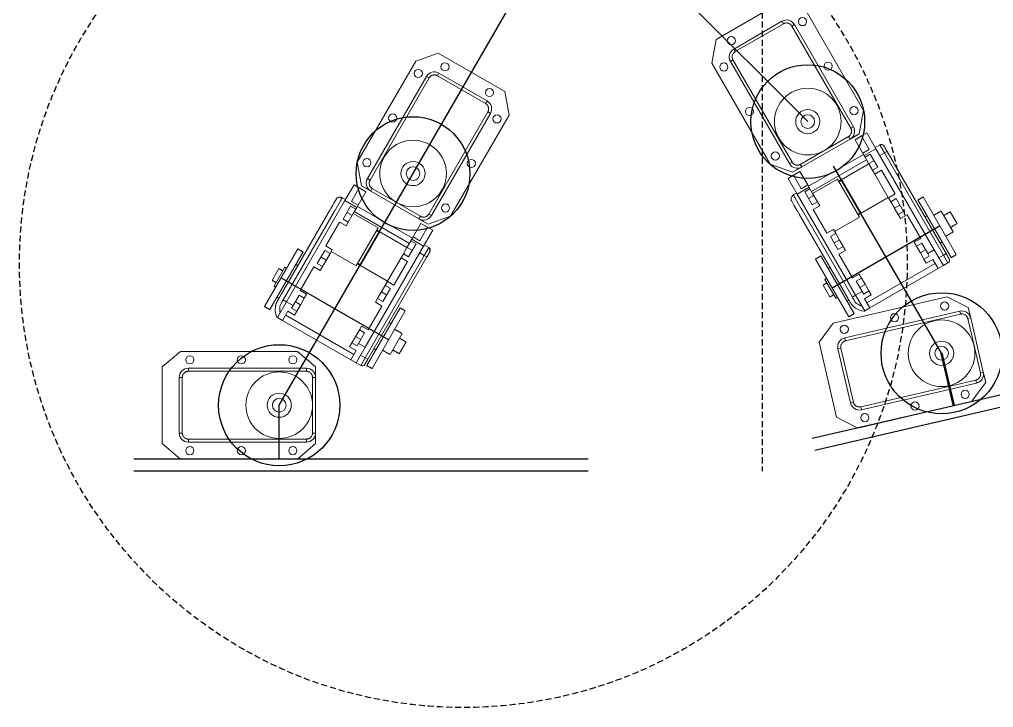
# Model space of a CAD drawing. Header units: millimetres. Extents: x 2045 to 5131, y -377 to 2192.
# Drawn here: x 2492.1 to 2813.7, y 508.5 to 735.9 of the extents above; entities that cross this region are included whole.
import ezdxf

# ---------------------------------------------------------------- set-up
doc = ezdxf.new("R2010")
doc.units = ezdxf.units.MM
doc.linetypes.add('ACISOTGL', pattern=[3, 2, -1])
doc.layers.add('Construction', color=1, linetype='ACISOTGL', lineweight=25)
doc.layers.add('Shoulder', color=5, linetype='Continuous', lineweight=50)
doc.layers.add('Legs', color=7, linetype='Continuous')
doc.layers.add('RX-28', color=7, linetype='Continuous')

msp = doc.modelspace()

# ---------------------------------------------------------------- linework, layer by layer
at = {"layer": 'Construction'}
msp.add_line((2737.317, 1083.212), (2737.317, 586.636), dxfattribs=at)
at = {"layer": 'Construction', "linetype": 'ByBlock'}
msp.add_line((2676.029, 778.523), (2752.396, 702.156), dxfattribs=at)
at = {"layer": 'Construction'}
msp.add_circle((2638.643, 655.126), 146.589, dxfattribs=at)
at = {"layer": 'Legs', "color": 1}
for p, q in [((2577.829, 608.436), (2677.029, 780.255)), ((2796.596, 625.599), (2760.889, 687.446)), ((2760.443, 647.219), (2795.95, 667.719)), ((2578.475, 650.555), (2613.982, 630.055)), ((2899.978, 631.346), (2753.87, 597.397)), ((2900.884, 627.449), (2754.776, 593.501)), ((2577.829, 590.636), (2577.829, 608.436)), ((2679.829, 590.636), (2529.829, 590.636)), ((2679.829, 586.636), (2529.829, 586.636))]:
    msp.add_line(p, q, dxfattribs=at)
at = {"layer": 'Legs', "color": 7, "linetype": 'Continuous', "lineweight": 15}
for p, q in [((2744.095, 741.934), (2722.098, 729.234)), ((2770.812, 705.859), (2751.512, 739.288)), ((2743.864, 735.334), (2727.929, 726.134)), ((2744.364, 734.468), (2728.429, 725.268)), ((2744.364, 734.468), (2743.864, 735.334)), ((2747.096, 733.736), (2747.962, 734.236)), ((2766.596, 699.961), (2747.096, 733.736)), ((2767.462, 700.461), (2747.962, 734.236)), ((2722.098, 729.234), (2720.681, 721.488)), ((2630.33, 724.771), (2622.914, 722.125)), ((2652.327, 712.071), (2630.33, 724.771)), ((2728.429, 725.268), (2727.929, 726.134)), ((2622.914, 722.125), (2603.614, 688.696)), ((2720.681, 721.488), (2739.981, 688.059)), ((2727.697, 722.536), (2726.831, 722.036)), ((2726.831, 722.036), (2746.331, 688.261)), ((2727.697, 722.536), (2747.197, 688.761)), ((2630.061, 717.305), (2630.561, 718.171)), ((2646.496, 708.971), (2630.561, 718.171)), ((2626.463, 717.073), (2606.963, 683.298)), ((2627.329, 716.573), (2607.829, 682.798)), ((2627.329, 716.573), (2626.463, 717.073)), ((2645.996, 708.105), (2630.061, 717.305)), ((2653.744, 704.325), (2652.327, 712.071)), ((2645.996, 708.105), (2646.496, 708.971)), ((2627.228, 671.598), (2646.728, 705.373)), ((2628.094, 671.098), (2647.594, 704.873)), ((2646.728, 705.373), (2647.594, 704.873)), ((2769.395, 698.113), (2770.812, 705.859)), ((2634.444, 670.896), (2653.744, 704.325)), ((2769.395, 698.113), (2766.364, 696.363)), ((2766.596, 699.961), (2767.462, 700.461)), ((2769.395, 698.113), (2767.23, 696.863)), ((2771.887, 698.397), (2770.155, 697.397)), ((2771.887, 698.397), (2774.887, 693.201)), ((2749.929, 688.029), (2765.864, 697.229)), ((2750.429, 687.163), (2766.364, 696.363)), ((2765.864, 697.229), (2766.364, 696.363)), ((2767.99, 696.147), (2770.155, 697.397)), ((2767.99, 696.147), (2770.155, 697.397)), ((2767.99, 696.147), (2769.722, 697.147)), ((2767.99, 696.147), (2769.722, 697.147)), ((2767.99, 696.147), (2770.552, 691.709)), ((2770.155, 697.397), (2772.717, 692.959)), ((2772.717, 692.959), (2770.552, 691.709)), ((2770.552, 691.709), (2770.99, 690.951)), ((2774.887, 693.201), (2770.99, 690.951)), ((2776.202, 694.423), (2774.687, 693.548)), ((2774.887, 693.201), (2794.187, 659.773)), ((2777.702, 691.824), (2776.187, 690.949)), ((2776.202, 694.423), (2777.702, 691.824)), ((2778.568, 692.324), (2777.702, 691.824)), ((2777.702, 691.824), (2797.202, 658.049)), ((2778.568, 692.324), (2798.068, 658.549)), ((2603.614, 688.696), (2605.03, 680.95)), ((2747.197, 688.761), (2746.331, 688.261)), ((2752.603, 680.798), (2770.79, 691.298)), ((2753.603, 679.065), (2771.79, 689.565)), ((2770.99, 690.951), (2771.302, 690.41)), ((2771.302, 690.41), (2773.034, 691.41)), ((2772.49, 688.353), (2771.302, 690.41)), ((2772.54, 688.266), (2774.272, 689.266)), ((2773.034, 691.41), (2775.509, 687.123)), ((2739.981, 688.059), (2747.398, 685.413)), ((2750.429, 687.163), (2747.398, 685.413)), ((2749.563, 686.663), (2747.398, 685.413)), ((2749.803, 685.647), (2747.638, 684.397)), ((2749.803, 685.647), (2747.638, 684.397)), ((2749.803, 685.647), (2748.071, 684.647)), ((2749.803, 685.647), (2748.071, 684.647)), ((2749.803, 685.647), (2752.366, 681.209)), ((2750.429, 687.163), (2749.929, 688.029)), ((2762.63, 682.43), (2772.59, 688.18)), ((2772.59, 688.18), (2772.49, 688.353)), ((2772.59, 688.18), (2773.777, 686.123)), ((2775.509, 687.123), (2773.777, 686.123)), ((2773.777, 686.123), (2774.527, 684.824)), ((2774.527, 684.824), (2776.692, 686.074)), ((2776.692, 686.074), (2781.217, 678.236)), ((2607.829, 682.798), (2606.963, 683.298)), ((2745.906, 683.397), (2747.638, 684.397)), ((2745.906, 683.397), (2748.906, 678.201)), ((2747.638, 684.397), (2750.201, 679.959)), ((2762.205, 683.166), (2753.978, 678.416)), ((2769.455, 670.609), (2762.205, 683.166)), ((2763.721, 682.84), (2762.725, 682.265)), ((2769.931, 672.084), (2763.721, 682.84)), ((2774.527, 684.824), (2778.99, 677.095)), ((2602.538, 681.234), (2599.538, 676.038)), ((2604.271, 680.234), (2601.708, 675.796)), ((2602.538, 681.234), (2604.271, 680.234)), ((2606.436, 678.984), (2603.873, 674.546)), ((2606.436, 678.984), (2604.271, 680.234)), ((2606.436, 678.984), (2604.271, 680.234)), ((2606.436, 678.984), (2604.704, 679.984)), ((2606.436, 678.984), (2604.704, 679.984)), ((2608.061, 679.2), (2605.03, 680.95)), ((2607.195, 679.7), (2605.03, 680.95)), ((2608.061, 679.2), (2608.561, 680.066)), ((2608.061, 679.2), (2623.996, 670)), ((2608.561, 680.066), (2624.496, 670.866)), ((2748.906, 678.201), (2752.803, 680.451)), ((2750.201, 679.959), (2752.366, 681.209)), ((2753.116, 679.91), (2751.384, 678.91)), ((2751.384, 678.91), (2753.859, 674.623)), ((2752.366, 681.209), (2752.803, 680.451)), ((2752.803, 680.451), (2753.116, 679.91)), ((2753.978, 678.416), (2753.116, 679.91)), ((2599.538, 676.038), (2580.238, 642.609)), ((2596.606, 676.459), (2595.857, 675.161)), ((2597.156, 674.411), (2598.156, 676.143)), ((2598.656, 677.009), (2599.738, 676.384)), ((2599.538, 676.038), (2603.436, 673.788)), ((2601.708, 675.796), (2603.873, 674.546)), ((2747.075, 675.873), (2747.824, 674.574)), ((2747.623, 677.923), (2748.706, 678.548)), ((2749.123, 675.324), (2748.124, 677.057)), ((2748.906, 678.201), (2768.206, 644.773)), ((2752.621, 676.766), (2754.353, 677.766)), ((2753.859, 674.623), (2755.591, 675.623)), ((2753.978, 678.416), (2755.591, 675.623)), ((2755.591, 675.623), (2756.341, 674.324)), ((2778.99, 677.095), (2769.03, 671.345)), ((2781.217, 678.236), (2779.052, 676.986)), ((2779.052, 676.986), (2779.802, 675.687)), ((2779.802, 675.687), (2781.534, 676.687)), ((2779.802, 675.687), (2780.99, 673.631)), ((2781.534, 676.687), (2784.009, 672.401)), ((2788.718, 676.245), (2799.718, 657.192)), ((2801.45, 658.192), (2790.45, 677.245)), ((2596.156, 672.679), (2597.156, 674.411)), ((2601.391, 674.247), (2598.916, 669.96)), ((2603.123, 673.247), (2601.391, 674.247)), ((2602.261, 671.753), (2603.123, 673.247)), ((2602.636, 672.402), (2620.822, 661.902)), ((2603.436, 673.788), (2603.123, 673.247)), ((2603.873, 674.546), (2603.436, 673.788)), ((2603.636, 674.134), (2621.822, 663.634)), ((2750.123, 673.592), (2749.123, 675.324)), ((2750.624, 672.726), (2767.123, 644.148)), ((2756.341, 674.324), (2754.176, 673.074)), ((2754.176, 673.074), (2758.701, 665.236)), ((2781.09, 673.457), (2780.99, 673.631)), ((2781.04, 673.544), (2782.772, 674.544)), ((2781.09, 673.457), (2782.277, 671.401)), ((2784.009, 672.401), (2782.277, 671.401)), ((2800.418, 665.68), (2796.418, 672.608)), ((2801.708, 668.445), (2799.458, 672.342)), ((2594.106, 672.129), (2578.107, 644.418)), ((2595.656, 671.813), (2579.156, 643.234)), ((2598.916, 669.96), (2600.648, 668.96)), ((2600.154, 672.103), (2601.886, 671.103)), ((2602.261, 671.753), (2600.648, 668.96)), ((2610.488, 667.003), (2602.261, 671.753)), ((2624.496, 670.866), (2623.996, 670)), ((2627.027, 668.25), (2623.996, 670)), ((2627.027, 668.25), (2624.862, 669.5)), ((2627.027, 668.25), (2634.444, 670.896)), ((2627.228, 671.598), (2628.094, 671.098)), ((2749.575, 671.542), (2765.574, 643.831)), ((2769.455, 670.609), (2761.228, 665.859)), ((2769.931, 672.084), (2768.935, 671.509)), ((2782.277, 671.401), (2783.027, 670.102)), ((2783.027, 670.102), (2785.192, 671.352)), ((2785.192, 671.352), (2789.717, 663.514)), ((2597.733, 668.911), (2593.208, 661.073)), ((2599.898, 667.661), (2597.733, 668.911)), ((2600.648, 668.96), (2599.898, 667.661)), ((2603.238, 654.445), (2610.488, 667.003)), ((2610.964, 665.527), (2609.968, 666.102)), ((2610.063, 666.267), (2620.022, 660.517)), ((2624.622, 668.484), (2622.06, 664.046)), ((2626.787, 667.234), (2624.225, 662.796)), ((2624.622, 668.484), (2626.787, 667.234)), ((2624.622, 668.484), (2626.354, 667.484)), ((2624.622, 668.484), (2626.787, 667.234)), ((2624.622, 668.484), (2626.354, 667.484)), ((2628.519, 666.234), (2625.519, 661.038)), ((2628.519, 666.234), (2626.787, 667.234)), ((2758.701, 665.236), (2760.866, 666.486)), ((2760.866, 666.486), (2761.616, 665.187)), ((2604.754, 654.771), (2610.964, 665.527)), ((2620.122, 660.69), (2621.31, 662.747)), ((2621.622, 663.288), (2621.31, 662.747)), ((2621.31, 662.747), (2623.042, 661.747)), ((2622.06, 664.046), (2621.622, 663.288)), ((2625.519, 661.038), (2621.622, 663.288)), ((2624.225, 662.796), (2622.06, 664.046)), ((2761.616, 665.187), (2759.884, 664.187)), ((2759.884, 664.187), (2762.359, 659.901)), ((2762.853, 663.044), (2761.121, 662.044)), ((2761.616, 665.187), (2762.803, 663.131)), ((2762.803, 663.131), (2762.903, 662.957)), ((2762.903, 662.957), (2764.091, 660.901)), ((2789.717, 663.514), (2787.552, 662.264)), ((2572.975, 641.029), (2583.975, 660.082)), ((2592.891, 659.524), (2590.416, 655.237)), ((2594.623, 658.524), (2592.891, 659.524)), ((2593.208, 661.073), (2595.373, 659.823)), ((2595.373, 659.823), (2594.623, 658.524)), ((2625.519, 661.038), (2606.219, 627.609)), ((2620.022, 660.516), (2618.835, 658.46)), ((2620.022, 660.517), (2620.122, 660.69)), ((2620.072, 660.603), (2621.804, 659.603)), ((2623.042, 661.747), (2620.567, 657.46)), ((2627.235, 660.509), (2625.719, 661.384)), ((2627.235, 660.509), (2625.735, 657.911)), ((2762.359, 659.901), (2764.091, 660.901)), ((2764.841, 659.602), (2762.676, 658.352)), ((2764.091, 660.901), (2764.841, 659.602)), ((2787.552, 662.264), (2788.302, 660.965)), ((2788.302, 660.965), (2790.034, 661.965)), ((2788.302, 660.965), (2789.49, 658.908)), ((2789.54, 658.822), (2791.272, 659.822)), ((2790.034, 661.965), (2792.022, 658.523)), ((2794.187, 659.773), (2792.022, 658.523)), ((2794.187, 659.773), (2797.187, 654.576)), ((2585.707, 659.082), (2574.707, 640.029)), ((2593.386, 656.381), (2591.654, 657.381)), ((2593.335, 656.294), (2592.148, 654.237)), ((2593.436, 656.468), (2593.335, 656.294)), ((2594.623, 658.524), (2593.436, 656.468)), ((2603.238, 654.445), (2595.011, 659.195)), ((2625.735, 657.911), (2606.235, 624.136)), ((2626.601, 657.411), (2607.101, 623.636)), ((2618.085, 657.161), (2613.622, 649.431)), ((2618.835, 658.46), (2618.085, 657.161)), ((2618.085, 657.161), (2620.25, 655.911)), ((2620.567, 657.46), (2618.835, 658.46)), ((2625.735, 657.911), (2624.219, 658.786)), ((2626.601, 657.411), (2625.735, 657.911)), ((2765.943, 637.692), (2754.943, 656.745)), ((2756.675, 657.745), (2767.675, 638.692)), ((2762.676, 658.352), (2767.201, 650.514)), ((2789.59, 658.735), (2789.49, 658.908)), ((2789.59, 658.735), (2790.777, 656.678)), ((2792.509, 657.678), (2790.777, 656.678)), ((2790.777, 656.678), (2791.527, 655.379)), ((2791.527, 655.379), (2793.692, 656.629)), ((2792.509, 657.678), (2792.022, 658.523)), ((2793.692, 656.629), (2795.455, 653.576)), ((2797.202, 658.049), (2795.687, 657.174)), ((2798.068, 658.549), (2797.202, 658.049)), ((2797.202, 658.049), (2798.702, 655.451)), ((2575.488, 649.682), (2577.738, 653.579)), ((2576.112, 647.763), (2579.712, 653.998)), ((2589.233, 654.188), (2584.708, 646.351)), ((2591.398, 652.938), (2589.233, 654.188)), ((2590.416, 655.237), (2592.148, 654.237)), ((2592.148, 654.237), (2591.398, 652.938)), ((2613.622, 649.431), (2603.663, 655.181)), ((2604.754, 654.771), (2603.758, 655.346)), ((2620.25, 655.911), (2615.725, 648.073)), ((2794.455, 655.308), (2771.938, 642.308)), ((2795.455, 653.576), (2772.938, 640.576)), ((2797.187, 654.576), (2795.455, 653.576)), ((2797.187, 654.576), (2798.702, 655.451)), ((2761.68, 643.776), (2758.08, 650.011)), ((2767.201, 650.514), (2769.366, 651.764)), ((2770.116, 650.465), (2768.384, 649.465)), ((2769.366, 651.764), (2770.116, 650.465)), ((2770.116, 650.465), (2771.303, 648.408)), ((2612.81, 648.024), (2611.622, 645.968)), ((2614.542, 647.024), (2612.067, 642.737)), ((2613.56, 649.323), (2612.81, 648.024)), ((2612.81, 648.024), (2614.542, 647.024)), ((2615.725, 648.073), (2613.56, 649.323)), ((2759.706, 644.195), (2757.456, 648.092)), ((2768.384, 649.465), (2770.371, 646.023)), ((2771.353, 648.322), (2769.621, 647.322)), ((2771.303, 648.408), (2771.403, 648.235)), ((2771.403, 648.235), (2772.591, 646.178)), ((2584.391, 644.802), (2582.404, 641.359)), ((2586.123, 643.802), (2584.391, 644.802)), ((2584.708, 646.351), (2586.873, 645.101)), ((2586.123, 643.802), (2584.936, 641.745)), ((2586.873, 645.101), (2586.123, 643.802)), ((2610.335, 643.737), (2609.585, 642.438)), ((2611.522, 645.794), (2610.335, 643.737)), ((2612.067, 642.737), (2610.335, 643.737)), ((2611.522, 645.794), (2611.622, 645.968)), ((2611.572, 645.881), (2613.304, 644.881)), ((2760.814, 635.559), (2798.412, 644.295)), ((2767.123, 644.148), (2768.206, 644.773)), ((2768.206, 644.773), (2770.371, 646.023)), ((2768.206, 644.773), (2771.206, 639.576)), ((2770.859, 645.178), (2770.371, 646.023)), ((2770.859, 645.178), (2772.591, 646.178)), ((2773.341, 644.879), (2771.176, 643.629)), ((2771.176, 643.629), (2772.938, 640.576)), ((2772.591, 646.178), (2773.341, 644.879)), ((2798.412, 644.295), (2805.411, 640.685)), ((2580.238, 642.609), (2577.238, 637.413)), ((2578.227, 641.626), (2578.656, 642.368)), ((2579.156, 643.234), (2580.238, 642.609)), ((2580.238, 642.609), (2582.404, 641.359)), ((2581.916, 640.515), (2582.404, 641.359)), ((2581.916, 640.515), (2583.648, 639.515)), ((2584.886, 641.658), (2583.154, 642.658)), ((2584.835, 641.572), (2583.648, 639.515)), ((2584.936, 641.745), (2584.835, 641.572)), ((2617.75, 640.582), (2606.75, 621.529)), ((2611.75, 641.188), (2607.225, 633.351)), ((2609.585, 642.438), (2611.75, 641.188)), ((2768.052, 642.539), (2767.623, 643.281)), ((2772.938, 640.576), (2771.206, 639.576)), ((2806.203, 637.276), (2805.411, 640.685)), ((2805.977, 638.25), (2805.411, 640.685)), ((2578.971, 636.413), (2577.238, 637.413)), ((2580.733, 639.466), (2578.971, 636.413)), ((2602.487, 625.145), (2579.971, 638.145)), ((2582.898, 638.216), (2580.733, 639.466)), ((2583.648, 639.515), (2582.898, 638.216)), ((2608.482, 620.529), (2619.482, 639.582)), ((2764.614, 630.693), (2802.602, 639.519)), ((2764.84, 629.719), (2802.828, 638.545)), ((2802.828, 638.545), (2802.602, 639.519)), ((2806.203, 637.276), (2805.229, 637.05)), ((2805.229, 637.05), (2809.393, 619.127)), ((2806.203, 637.276), (2810.367, 619.354)), ((2601.487, 623.413), (2578.971, 636.413)), ((2605.06, 634.601), (2604.31, 633.302)), ((2607.225, 633.351), (2605.06, 634.601)), ((2756.124, 629.233), (2760.814, 635.559)), ((2603.022, 631.072), (2601.835, 629.015)), ((2603.022, 631.072), (2603.122, 631.245)), ((2603.072, 631.158), (2604.804, 630.158)), ((2604.31, 633.302), (2603.122, 631.245)), ((2606.042, 632.302), (2604.054, 628.859)), ((2604.31, 633.302), (2606.042, 632.302)), ((2614.451, 625.166), (2618.451, 632.095)), ((2764.84, 629.719), (2764.614, 630.693)), ((2601.835, 629.015), (2601.085, 627.716)), ((2601.085, 627.716), (2603.25, 626.466)), ((2603.567, 628.015), (2601.835, 629.015)), ((2606.219, 627.609), (2603.219, 622.413)), ((2603.567, 628.015), (2604.054, 628.859)), ((2606.219, 627.609), (2604.054, 628.859)), ((2617.491, 625.432), (2619.741, 629.329)), ((2761.872, 604.492), (2756.124, 629.233)), ((2763.345, 627.318), (2762.37, 627.092)), ((2767.509, 609.395), (2763.345, 627.318)), ((2539.229, 621.136), (2545.229, 626.236)), ((2545.229, 626.236), (2583.829, 626.236)), ((2583.829, 626.236), (2589.829, 621.136)), ((2603.25, 626.466), (2601.487, 623.413)), ((2606.235, 624.136), (2604.719, 625.011)), ((2606.235, 624.136), (2604.735, 621.538)), ((2607.101, 623.636), (2606.235, 624.136)), ((2766.535, 609.169), (2762.37, 627.092)), ((2539.229, 595.736), (2539.229, 621.136)), ((2589.829, 617.636), (2589.829, 621.136)), ((2589.829, 618.636), (2589.829, 621.136)), ((2603.219, 622.413), (2601.487, 623.413)), ((2603.219, 622.413), (2604.735, 621.538)), ((2544.829, 599.236), (2544.829, 617.636)), ((2545.829, 617.636), (2544.829, 617.636)), ((2545.829, 599.236), (2545.829, 617.636)), ((2547.829, 620.636), (2586.829, 620.636)), ((2547.829, 619.636), (2547.829, 620.636)), ((2547.829, 619.636), (2586.829, 619.636)), ((2586.829, 619.636), (2586.829, 620.636)), ((2588.829, 617.636), (2588.829, 599.236)), ((2589.829, 617.636), (2588.829, 617.636)), ((2589.829, 617.636), (2589.829, 599.236)), ((2809.393, 619.127), (2810.367, 619.354)), ((2811.159, 615.944), (2810.367, 619.354)), ((2811.159, 615.944), (2810.594, 618.379)), ((2807.898, 616.726), (2769.91, 607.9)), ((2808.124, 615.752), (2770.136, 606.926)), ((2811.159, 615.944), (2806.469, 609.619)), ((2807.898, 616.726), (2808.124, 615.752)), ((2767.509, 609.395), (2766.535, 609.169)), ((2806.469, 609.619), (2768.871, 600.883)), ((2769.91, 607.9), (2770.136, 606.926)), ((2768.871, 600.883), (2761.872, 604.492)), ((2545.829, 599.236), (2544.829, 599.236)), ((2588.829, 599.236), (2589.829, 599.236)), ((2589.829, 595.736), (2589.829, 599.236)), ((2545.229, 590.636), (2539.229, 595.736)), ((2586.829, 597.236), (2547.829, 597.236)), ((2547.829, 597.236), (2547.829, 596.236)), ((2586.829, 596.236), (2547.829, 596.236)), ((2589.829, 595.736), (2583.829, 590.636)), ((2586.829, 597.236), (2586.829, 596.236)), ((2589.829, 595.736), (2589.829, 598.236)), ((2583.829, 590.636), (2545.229, 590.636))]:
    msp.add_line(p, q, dxfattribs=at)
for centre, radius in [((2750.637, 735.203), 1.35), ((2727.135, 728.909), 1.35), ((2632.568, 720.246), 1.35), ((2724.656, 720.203), 1.35), ((2759.137, 720.481), 1.35), ((2623.788, 718.04), 1.35), ((2647.29, 711.746), 1.35), ((2752.396, 702.156), 11), ((2615.288, 703.318), 1.35), ((2733.156, 705.481), 1.35), ((2752.396, 702.156), 4), ((2767.637, 705.758), 1.35), ((2649.769, 703.04), 1.35), ((2752.396, 702.156), 2.25), ((2622.029, 684.992), 11), ((2741.656, 690.758), 1.35), ((2606.788, 688.595), 1.35), ((2622.029, 684.992), 4), ((2641.269, 688.318), 1.35), ((2622.029, 684.992), 2.25), ((2632.769, 673.595), 1.35), ((2797.585, 641.228), 1.35), ((2781.026, 637.381), 1.35), ((2764.467, 633.533), 1.35), ((2796.596, 625.599), 11), ((2796.596, 625.599), 4), ((2796.596, 625.599), 2.25), ((2548.329, 623.436), 1.35), ((2565.329, 623.436), 1.35), ((2582.329, 623.436), 1.35), ((2577.829, 608.436), 11), ((2577.829, 608.436), 4), ((2804.374, 612.007), 1.35), ((2577.829, 608.436), 2.25), ((2787.816, 608.159), 1.35), ((2771.257, 604.312), 1.35), ((2548.329, 593.436), 1.35), ((2565.329, 593.436), 1.35), ((2582.329, 593.436), 1.35)]:
    msp.add_circle(centre, radius, dxfattribs=at)
at = {"layer": 'Legs', "color": 1}
for centre in [(2796.596, 625.599), (2577.829, 608.436)]:
    msp.add_circle(centre, 20, dxfattribs=at)
at = {"layer": 'Legs', "color": 7, "linetype": 'Continuous', "lineweight": 15}
for centre, radius, start, end in [((2745.364, 732.736), 3, 30, 120), ((2729.429, 723.536), 3, 120, 210), ((2629.061, 715.573), 3, 60, 150), ((2644.996, 706.373), 3, 330, 60), ((2764.864, 698.961), 3, 300, 30), ((2748.929, 689.761), 3, 210, 300), ((2609.561, 681.798), 3, 150, 240), ((2625.496, 672.598), 3, 240, 330), ((2798.202, 656.317), 1, 300, 30.00001), ((2582.706, 640.03), 6.177, 175.31713, 204.04316), ((2771.674, 645.62), 6.177, 235.31713, 264.04316), ((2803.281, 636.597), 3, 13.08061, 103.08061), ((2765.293, 627.771), 3, 103.08061, 193.08061), ((2605.235, 622.404), 1, 240, 330.00001), ((2547.829, 617.636), 3, 90, 180), ((2586.829, 617.636), 3, 0, 90), ((2807.445, 618.675), 3, 283.08061, 13.08061), ((2769.457, 609.848), 3, 193.08061, 283.08061), ((2547.829, 599.236), 3, 180, 270), ((2586.829, 599.236), 3, 270, 0)]:
    msp.add_arc(centre, radius, start, end, dxfattribs=at)
at = {"layer": 'Legs', "color": 7, "linetype": 'Continuous'}
for centre, start, end in [((2776.702, 693.556), 30, 120), ((2626.735, 659.643), 330, 60)]:
    msp.add_arc(centre, 1, start, end, dxfattribs=at)
at = {"layer": 'Legs', "color": 7, "linetype": 'Continuous', "lineweight": 15}
for points, knots in [([(2747.096, 733.736), (2747.074, 733.773), (2747.031, 733.845), (2746.958, 733.947), (2746.879, 734.044), (2746.794, 734.136), (2746.703, 734.223), (2746.535, 734.365), (2746.269, 734.536), (2745.885, 734.681), (2745.48, 734.748), (2745.122, 734.731), (2744.825, 734.668), (2744.586, 734.586), (2744.438, 734.508), (2744.364, 734.468)], [0, 0, 0, 0, 0.0403222, 0.0803171, 0.1201425, 0.159958, 0.1999236, 0.2401972, 0.3700419, 0.5000573, 0.629902, 0.7599174, 0.8400454, 0.9196463, 1, 1, 1, 1]), ([(2728.429, 725.268), (2728.393, 725.247), (2728.321, 725.203), (2728.218, 725.13), (2728.121, 725.051), (2728.029, 724.967), (2727.942, 724.876), (2727.8, 724.708), (2727.629, 724.442), (2727.484, 724.058), (2727.418, 723.652), (2727.434, 723.294), (2727.497, 722.997), (2727.579, 722.759), (2727.657, 722.611), (2727.697, 722.536)], [0, 0, 0, 0, 0.0403222, 0.0803171, 0.1201425, 0.159958, 0.1999236, 0.2401972, 0.3700419, 0.5000573, 0.629902, 0.7599174, 0.8400454, 0.9196463, 1, 1, 1, 1]), ([(2630.061, 717.305), (2630.025, 717.326), (2629.951, 717.366), (2629.836, 717.418), (2629.72, 717.463), (2629.6, 717.501), (2629.478, 717.531), (2629.262, 717.57), (2628.945, 717.585), (2628.54, 717.518), (2628.156, 717.373), (2627.855, 717.179), (2627.629, 716.976), (2627.463, 716.787), (2627.374, 716.644), (2627.329, 716.573)], [0, 0, 0, 0, 0.0403222, 0.0803171, 0.1201425, 0.159958, 0.1999236, 0.2401972, 0.3700419, 0.5000573, 0.629902, 0.7599174, 0.8400454, 0.9196463, 1, 1, 1, 1]), ([(2646.728, 705.373), (2646.749, 705.41), (2646.789, 705.484), (2646.842, 705.598), (2646.887, 705.715), (2646.924, 705.834), (2646.954, 705.957), (2646.993, 706.173), (2647.008, 706.489), (2646.941, 706.894), (2646.796, 707.278), (2646.603, 707.58), (2646.4, 707.806), (2646.21, 707.972), (2646.068, 708.061), (2645.996, 708.105)], [0, 0, 0, 0, 0.0403222, 0.0803171, 0.1201425, 0.159958, 0.1999236, 0.2401972, 0.3700419, 0.5000573, 0.629902, 0.7599174, 0.8400454, 0.9196463, 1, 1, 1, 1]), ([(2765.864, 697.229), (2765.9, 697.251), (2765.972, 697.294), (2766.074, 697.368), (2766.172, 697.446), (2766.264, 697.531), (2766.351, 697.622), (2766.493, 697.79), (2766.664, 698.056), (2766.809, 698.44), (2766.875, 698.845), (2766.858, 699.203), (2766.795, 699.5), (2766.714, 699.739), (2766.635, 699.887), (2766.596, 699.961)], [0, 0, 0, 0, 0.0403222, 0.0803171, 0.1201425, 0.159958, 0.1999236, 0.2401972, 0.3700419, 0.5000573, 0.629902, 0.7599174, 0.8400454, 0.9196463, 1, 1, 1, 1]), ([(2777.568, 694.056), (2777.569, 694.056), (2777.569, 694.055), (2777.576, 694.044), (2777.585, 694.027), (2777.599, 694.003), (2777.617, 693.973), (2777.654, 693.908), (2777.726, 693.783), (2777.856, 693.558), (2778.015, 693.283), (2778.174, 693.007), (2778.319, 692.757), (2778.443, 692.542), (2778.526, 692.397), (2778.568, 692.324)], [0, 0, 0, 0, 0.0403222, 0.0803171, 0.1201425, 0.159958, 0.1999236, 0.2401972, 0.3700419, 0.5000573, 0.629902, 0.7599174, 0.8400454, 0.9196463, 1, 1, 1, 1]), ([(2747.197, 688.761), (2747.219, 688.725), (2747.262, 688.653), (2747.335, 688.551), (2747.414, 688.453), (2747.499, 688.361), (2747.589, 688.274), (2747.757, 688.133), (2748.024, 687.961), (2748.408, 687.816), (2748.813, 687.75), (2749.171, 687.767), (2749.468, 687.83), (2749.707, 687.911), (2749.855, 687.99), (2749.929, 688.029)], [0, 0, 0, 0, 0.04032222, 0.08031714, 0.12014249, 0.15995801, 0.19992356, 0.24019724, 0.37004189, 0.50005725, 0.62990199, 0.75991743, 0.84004545, 0.91964627, 1, 1, 1, 1]), ([(2607.829, 682.798), (2607.809, 682.761), (2607.768, 682.688), (2607.716, 682.573), (2607.671, 682.456), (2607.634, 682.337), (2607.604, 682.215), (2607.565, 681.998), (2607.55, 681.682), (2607.616, 681.277), (2607.761, 680.893), (2607.955, 680.591), (2608.158, 680.366), (2608.348, 680.2), (2608.49, 680.111), (2608.561, 680.066)], [0, 0, 0, 0, 0.04032222, 0.08031714, 0.12014249, 0.15995801, 0.19992356, 0.24019724, 0.37004189, 0.50005725, 0.62990199, 0.75991743, 0.84004545, 0.91964627, 1, 1, 1, 1]), ([(2596.606, 676.459), (2596.658, 676.538), (2596.769, 676.704), (2596.941, 676.876), (2597.068, 676.948), (2597.101, 676.967)], [0, 0, 0, 0, 0.3971375, 0.8406945, 1, 1, 1, 1]), ([(2597.397, 677.119), (2597.382, 677.114), (2597.295, 677.086), (2597.117, 676.992), (2596.871, 676.807), (2596.742, 676.621), (2596.672, 676.52)], [0, 0, 0, 0, 0.050132, 0.2955176, 0.6187189, 1, 1, 1, 1]), ([(2598.662, 676.987), (2598.593, 677.021), (2598.462, 677.087), (2598.211, 677.169), (2597.884, 677.218), (2597.614, 677.196), (2597.434, 677.132), (2597.397, 677.119)], [0, 0, 0, 0, 0.1677828, 0.3204249, 0.5757663, 0.9127774, 1, 1, 1, 1]), ([(2598.156, 676.143), (2598.222, 676.257), (2598.353, 676.484), (2598.516, 676.768), (2598.62, 676.947), (2598.634, 676.97), (2598.638, 676.979)], [0, 0, 0, 0, 0.2825843, 0.5651687, 0.847753, 1, 1, 1, 1]), ([(2746.899, 676.887), (2746.896, 676.872), (2746.876, 676.782), (2746.869, 676.581), (2746.906, 676.276), (2747.003, 676.071), (2747.055, 675.96)], [0, 0, 0, 0, 0.050132, 0.2955176, 0.6187189, 1, 1, 1, 1]), ([(2747.075, 675.873), (2747.033, 675.957), (2746.944, 676.135), (2746.882, 676.371), (2746.882, 676.516), (2746.883, 676.555)], [0, 0, 0, 0, 0.3971375, 0.8406945, 1, 1, 1, 1]), ([(2747.646, 677.917), (2747.582, 677.874), (2747.459, 677.794), (2747.263, 677.617), (2747.056, 677.358), (2746.941, 677.113), (2746.906, 676.926), (2746.899, 676.887)], [0, 0, 0, 0, 0.1677828, 0.3204249, 0.5757663, 0.9127774, 1, 1, 1, 1]), ([(2748.124, 677.057), (2748.058, 677.17), (2747.927, 677.398), (2747.763, 677.681), (2747.66, 677.86), (2747.646, 677.884), (2747.641, 677.892)], [0, 0, 0, 0, 0.2825843, 0.5651687, 0.847753, 1, 1, 1, 1]), ([(2595.857, 675.161), (2595.393, 674.357), (2594.948, 673.586), (2594.291, 672.45), (2594.107, 672.13), (2594.107, 672.13)], [0, 0, 0, 0, 0.5, 0.5, 1, 1, 1, 1]), ([(2595.656, 671.813), (2595.722, 671.927), (2595.853, 672.154), (2596.016, 672.437), (2596.12, 672.616), (2596.134, 672.64), (2596.138, 672.649)], [0, 0, 0, 0, 0.2825844, 0.5651689, 0.8477533, 1, 1, 1, 1]), ([(2747.824, 674.574), (2748.289, 673.771), (2748.734, 673), (2749.39, 671.863), (2749.574, 671.543), (2749.574, 671.543)], [0, 0, 0, 0, 0.5, 0.5, 1, 1, 1, 1]), ([(2750.624, 672.726), (2750.558, 672.84), (2750.427, 673.067), (2750.263, 673.351), (2750.16, 673.53), (2750.146, 673.554), (2750.141, 673.562)], [0, 0, 0, 0, 0.2825844, 0.5651689, 0.8477533, 1, 1, 1, 1]), ([(2624.496, 670.866), (2624.533, 670.846), (2624.607, 670.805), (2624.721, 670.753), (2624.838, 670.708), (2624.958, 670.67), (2625.08, 670.641), (2625.296, 670.602), (2625.612, 670.587), (2626.017, 670.653), (2626.401, 670.798), (2626.703, 670.992), (2626.929, 671.195), (2627.095, 671.385), (2627.184, 671.527), (2627.228, 671.598)], [0, 0, 0, 0, 0.0403222, 0.0803171, 0.1201425, 0.159958, 0.1999236, 0.2401972, 0.3700419, 0.5000573, 0.629902, 0.7599174, 0.8400454, 0.9196463, 1, 1, 1, 1]), ([(2627.601, 659.143), (2627.6, 659.143), (2627.6, 659.141), (2627.594, 659.131), (2627.584, 659.114), (2627.57, 659.09), (2627.553, 659.06), (2627.515, 658.995), (2627.443, 658.87), (2627.313, 658.644), (2627.154, 658.369), (2626.995, 658.093), (2626.85, 657.843), (2626.727, 657.629), (2626.643, 657.484), (2626.601, 657.411)], [0, 0, 0, 0, 0.0403222, 0.0803171, 0.1201425, 0.159958, 0.1999236, 0.2401972, 0.3700419, 0.5000573, 0.629902, 0.7599174, 0.8400454, 0.9196463, 1, 1, 1, 1]), ([(2798.068, 658.549), (2798.089, 658.513), (2798.131, 658.44), (2798.194, 658.332), (2798.256, 658.225), (2798.317, 658.119), (2798.377, 658.014), (2798.481, 657.835), (2798.621, 657.591), (2798.78, 657.317), (2798.91, 657.091), (2798.992, 656.949), (2799.039, 656.867), (2799.064, 656.825), (2799.067, 656.82), (2799.068, 656.817)], [0, 0, 0, 0, 0.04032222, 0.08031714, 0.12014249, 0.15995801, 0.19992356, 0.24019724, 0.37004189, 0.50005725, 0.62990199, 0.75991743, 0.84004545, 0.91964627, 1, 1, 1, 1]), ([(2767.624, 643.282), (2767.624, 643.282), (2767.613, 643.3), (2767.564, 643.385), (2767.526, 643.451), (2767.428, 643.62), (2767.369, 643.722), (2767.246, 643.935), (2767.182, 644.045), (2767.123, 644.148)], [0, 0, 0, 0, 0.25, 0.25, 0.5, 0.5, 0.75, 0.75, 1, 1, 1, 1]), ([(2577.357, 643.118), (2577.328, 643.066), (2577.269, 642.963), (2577.184, 642.799), (2577.102, 642.63), (2577.024, 642.455), (2576.95, 642.273), (2576.88, 642.085), (2576.802, 641.852), (2576.721, 641.57), (2576.645, 641.236), (2576.585, 640.89), (2576.562, 640.654), (2576.55, 640.534)], [0, 0, 0, 0, 0.070877, 0.1420784, 0.2137175, 0.285906, 0.3587527, 0.4323636, 0.5068416, 0.6264285, 0.748243, 0.872652, 1, 1, 1, 1]), ([(2578.045, 640.412), (2578.005, 640.647), (2578.003, 640.875), (2578.069, 641.288), (2578.139, 641.472), (2578.227, 641.626)], [0, 0, 0, 0, 0.5, 0.5, 1, 1, 1, 1]), ([(2578.656, 642.368), (2578.656, 642.368), (2578.667, 642.387), (2578.716, 642.471), (2578.754, 642.537), (2578.851, 642.707), (2578.91, 642.809), (2579.033, 643.022), (2579.097, 643.132), (2579.156, 643.234)], [0, 0, 0, 0, 0.25, 0.25, 0.5, 0.5, 0.75, 0.75, 1, 1, 1, 1]), ([(2766.325, 642.531), (2766.355, 642.48), (2766.415, 642.377), (2766.514, 642.222), (2766.62, 642.067), (2766.733, 641.912), (2766.853, 641.756), (2766.981, 641.602), (2767.144, 641.418), (2767.347, 641.207), (2767.598, 640.974), (2767.868, 640.749), (2768.061, 640.611), (2768.159, 640.541)], [0, 0, 0, 0, 0.070877, 0.1420784, 0.2137175, 0.285906, 0.3587527, 0.4323636, 0.5068416, 0.6264285, 0.748243, 0.872652, 1, 1, 1, 1]), ([(2769.012, 641.774), (2768.789, 641.857), (2768.59, 641.969), (2768.266, 642.233), (2768.141, 642.386), (2768.052, 642.539)], [0, 0, 0, 0, 0.5, 0.5, 1, 1, 1, 1]), ([(2802.828, 638.545), (2802.869, 638.554), (2802.952, 638.572), (2803.076, 638.588), (2803.201, 638.597), (2803.326, 638.598), (2803.452, 638.591), (2803.67, 638.565), (2803.977, 638.488), (2804.345, 638.306), (2804.671, 638.056), (2804.903, 637.783), (2805.06, 637.523), (2805.163, 637.293), (2805.207, 637.131), (2805.229, 637.05)], [0, 0, 0, 0, 0.04032222, 0.08031714, 0.12014249, 0.15995801, 0.19992356, 0.24019724, 0.37004189, 0.50005725, 0.62990199, 0.75991743, 0.84004545, 0.91964627, 1, 1, 1, 1]), ([(2763.345, 627.318), (2763.336, 627.359), (2763.318, 627.441), (2763.302, 627.566), (2763.293, 627.691), (2763.292, 627.816), (2763.299, 627.942), (2763.324, 628.16), (2763.402, 628.467), (2763.584, 628.835), (2763.834, 629.16), (2764.107, 629.393), (2764.367, 629.549), (2764.597, 629.653), (2764.759, 629.697), (2764.84, 629.719)], [0, 0, 0, 0, 0.0403222, 0.0803171, 0.1201425, 0.159958, 0.1999236, 0.2401972, 0.3700419, 0.5000573, 0.629902, 0.7599174, 0.8400454, 0.9196463, 1, 1, 1, 1]), ([(2607.101, 623.636), (2607.08, 623.6), (2607.038, 623.527), (2606.975, 623.418), (2606.913, 623.311), (2606.852, 623.206), (2606.792, 623.101), (2606.688, 622.922), (2606.548, 622.678), (2606.389, 622.403), (2606.259, 622.178), (2606.177, 622.036), (2606.13, 621.954), (2606.105, 621.912), (2606.102, 621.907), (2606.101, 621.904)], [0, 0, 0, 0, 0.04032222, 0.08031714, 0.12014249, 0.15995801, 0.19992356, 0.24019724, 0.37004189, 0.50005725, 0.62990199, 0.75991743, 0.84004545, 0.91964627, 1, 1, 1, 1]), ([(2545.829, 617.636), (2545.83, 617.678), (2545.831, 617.762), (2545.843, 617.887), (2545.863, 618.011), (2545.89, 618.133), (2545.925, 618.254), (2546, 618.461), (2546.145, 618.742), (2546.405, 619.059), (2546.723, 619.32), (2547.041, 619.484), (2547.33, 619.578), (2547.577, 619.627), (2547.745, 619.633), (2547.829, 619.636)], [0, 0, 0, 0, 0.0403222, 0.0803171, 0.1201425, 0.159958, 0.1999236, 0.2401972, 0.3700419, 0.5000573, 0.629902, 0.7599174, 0.8400454, 0.9196463, 1, 1, 1, 1]), ([(2586.829, 619.636), (2586.871, 619.635), (2586.955, 619.633), (2587.08, 619.621), (2587.204, 619.602), (2587.326, 619.574), (2587.447, 619.539), (2587.654, 619.465), (2587.935, 619.32), (2588.253, 619.06), (2588.513, 618.742), (2588.677, 618.423), (2588.771, 618.135), (2588.82, 617.887), (2588.826, 617.72), (2588.829, 617.636)], [0, 0, 0, 0, 0.04032222, 0.08031714, 0.12014249, 0.15995801, 0.19992356, 0.24019724, 0.37004189, 0.50005725, 0.62990199, 0.75991743, 0.84004545, 0.91964627, 1, 1, 1, 1]), ([(2809.393, 619.127), (2809.402, 619.086), (2809.419, 619.004), (2809.436, 618.879), (2809.445, 618.754), (2809.446, 618.629), (2809.439, 618.503), (2809.413, 618.285), (2809.336, 617.978), (2809.154, 617.61), (2808.904, 617.285), (2808.631, 617.053), (2808.371, 616.896), (2808.141, 616.792), (2807.979, 616.748), (2807.898, 616.726)], [0, 0, 0, 0, 0.0403222, 0.0803171, 0.1201425, 0.159958, 0.1999236, 0.2401972, 0.3700419, 0.5000573, 0.629902, 0.7599174, 0.8400454, 0.9196463, 1, 1, 1, 1]), ([(2769.91, 607.9), (2769.868, 607.891), (2769.786, 607.874), (2769.661, 607.857), (2769.537, 607.848), (2769.411, 607.847), (2769.286, 607.854), (2769.068, 607.88), (2768.761, 607.957), (2768.393, 608.139), (2768.067, 608.389), (2767.835, 608.662), (2767.678, 608.922), (2767.575, 609.152), (2767.531, 609.314), (2767.509, 609.395)], [0, 0, 0, 0, 0.0403222, 0.0803171, 0.1201425, 0.159958, 0.1999236, 0.2401972, 0.3700419, 0.5000573, 0.629902, 0.7599174, 0.8400454, 0.9196463, 1, 1, 1, 1]), ([(2547.829, 597.236), (2547.787, 597.236), (2547.703, 597.238), (2547.577, 597.25), (2547.454, 597.27), (2547.332, 597.297), (2547.211, 597.332), (2547.004, 597.407), (2546.723, 597.552), (2546.405, 597.812), (2546.145, 598.129), (2545.981, 598.448), (2545.887, 598.737), (2545.838, 598.984), (2545.832, 599.152), (2545.829, 599.236)], [0, 0, 0, 0, 0.0403222, 0.0803171, 0.1201425, 0.159958, 0.1999236, 0.2401972, 0.3700419, 0.5000573, 0.629902, 0.7599174, 0.8400454, 0.9196463, 1, 1, 1, 1]), ([(2588.829, 599.236), (2588.828, 599.194), (2588.827, 599.11), (2588.814, 598.984), (2588.795, 598.861), (2588.768, 598.738), (2588.732, 598.618), (2588.658, 598.411), (2588.513, 598.13), (2588.253, 597.812), (2587.935, 597.552), (2587.617, 597.387), (2587.328, 597.294), (2587.08, 597.245), (2586.913, 597.239), (2586.829, 597.236)], [0, 0, 0, 0, 0.0403222, 0.0803171, 0.1201425, 0.159958, 0.1999236, 0.2401972, 0.3700419, 0.5000573, 0.629902, 0.7599174, 0.8400454, 0.9196463, 1, 1, 1, 1])]:
    msp.add_open_spline(points, degree=3, knots=knots, dxfattribs=at)
for points, degree in [([(2597.31, 677.083), (2597.423, 677.123)], 1), ([(2598.638, 676.979), (2598.656, 677.009)], 1), ([(2746.887, 676.794), (2746.908, 676.912)], 1), ([(2747.641, 677.892), (2747.623, 677.923)], 1), ([(2790.45, 677.245), (2788.718, 676.245)], 1), ([(2596.138, 672.649), (2596.156, 672.679)], 1), ([(2750.141, 673.562), (2750.123, 673.592)], 1), ([(2796.418, 672.608), (2793.95, 671.183)], 1), ([(2799.458, 672.342), (2797.293, 671.092)], 1), ([(2791.718, 671.049), (2791.068, 670.674)], 1), ([(2799.543, 667.195), (2801.708, 668.445)], 1), ([(2797.95, 664.255), (2800.418, 665.68)], 1), ([(2583.975, 660.082), (2585.707, 659.082)], 1), ([(2796.068, 662.014), (2796.718, 662.389)], 1), ([(2754.943, 656.745), (2756.675, 657.745)], 1), ([(2799.718, 657.192), (2801.45, 658.192)], 1), ([(2577.738, 653.579), (2579.037, 652.829)], 1), ([(2579.712, 653.998), (2580.275, 653.673)], 1), ([(2583.332, 654.968), (2583.982, 654.593)], 1), ([(2759.05, 653.631), (2759.699, 654.006)], 1), ([(2758.08, 650.011), (2758.643, 650.336)], 1), ([(2576.787, 648.932), (2575.488, 649.682)], 1), ([(2576.675, 647.438), (2576.112, 647.763)], 1), ([(2757.456, 648.092), (2758.755, 648.842)], 1), ([(2577.732, 643.768), (2577.082, 644.143)], 1), ([(2578.107, 644.417), (2578.107, 644.417), (2577.827, 643.932), (2577.357, 643.118)], 3), ([(2761.005, 644.945), (2759.706, 644.195)], 1), ([(2762.243, 644.101), (2761.68, 643.776)], 1), ([(2765.574, 643.831), (2765.574, 643.831), (2765.855, 643.345), (2766.324, 642.531)], 3), ([(2574.707, 640.029), (2572.975, 641.029)], 1), ([(2578.147, 638.987), (2578.04, 639.454), (2578.006, 639.934), (2578.045, 640.412)], 3), ([(2619.482, 639.582), (2617.75, 640.582)], 1), ([(2765.949, 643.181), (2765.3, 642.806)], 1), ([(2770.297, 641.15), (2769.84, 641.291), (2769.406, 641.502), (2769.012, 641.774)], 3), ([(2577.065, 637.513), (2577.065, 637.513), (2577.131, 637.475), (2577.238, 637.413)], 3), ([(2767.675, 638.692), (2765.943, 637.692)], 1), ([(2771.033, 639.476), (2771.033, 639.476), (2771.099, 639.515), (2771.206, 639.576)], 3), ([(2614.75, 635.386), (2614.101, 635.761)], 1), ([(2618.451, 632.095), (2615.982, 633.52)], 1), ([(2619.741, 629.329), (2617.576, 630.579)], 1), ([(2609.101, 627.1), (2609.75, 626.725)], 1), ([(2611.982, 626.591), (2614.451, 625.166)], 1), ([(2615.326, 626.682), (2617.491, 625.432)], 1), ([(2606.75, 621.529), (2608.482, 620.529)], 1)]:
    msp.add_open_spline(points, degree=degree, dxfattribs=at)
at = {"layer": 'RX-28', "color": 1}
for centre in [(2752.396, 702.156), (2622.029, 684.992)]:
    msp.add_circle(centre, 18.784, dxfattribs=at)
at = {"layer": 'Shoulder', "color": 1}
msp.add_line((2796.596, 625.599), (2800.625, 608.261), dxfattribs=at)

doc.saveas('drawing.dxf')
